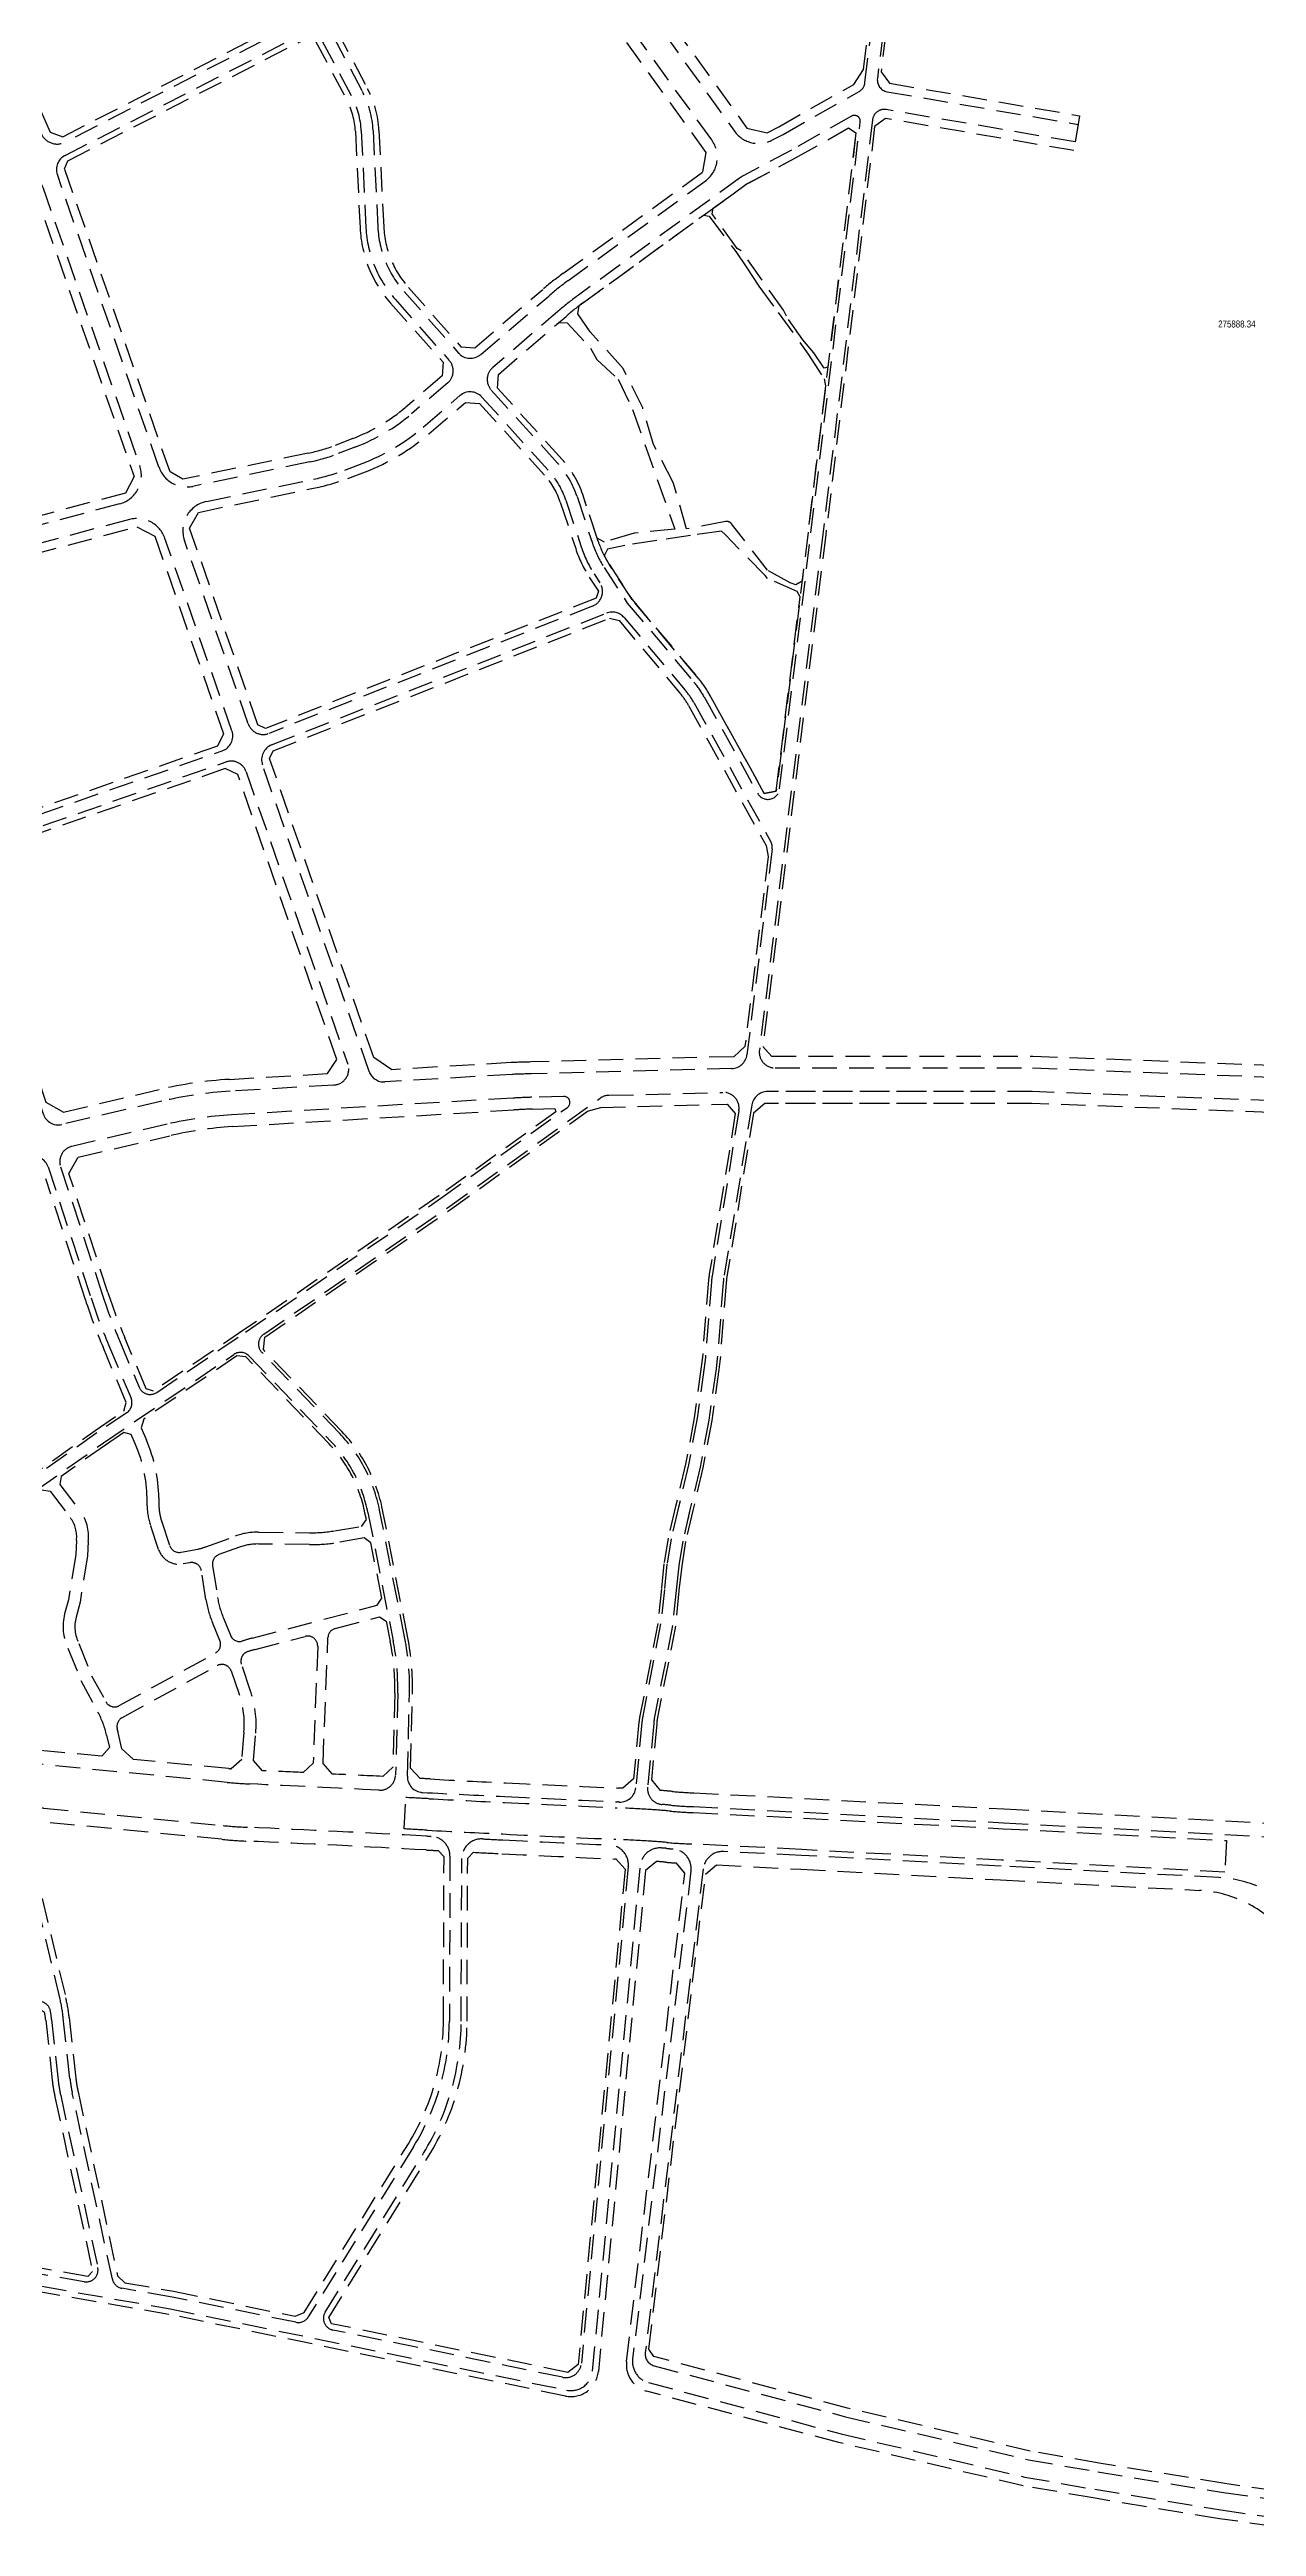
# Model space of a CAD drawing. Header units: metres. Extents: x 566631 to 571261, y 2062953 to 2068466.
# Drawn here: x 569232 to 569844, y 2064493 to 2065749 of the extents above; entities that cross this region are included whole.
import ezdxf

# ---------------------------------------------------------------- set-up
doc = ezdxf.new("R2010")
doc.units = ezdxf.units.M
doc.linetypes.add('HIDDEN', pattern=[0.375, 0.25, -0.125])
for name, color, linetype in [('dientich', 7, 'CONTINUOUS'), ('LogDg phu', 7, 'CONTINUOUS'), ('ViaHeSphu', 32, 'CONTINUOUS')]:
    doc.layers.add(name, color=color, linetype=linetype)
doc.styles.add('text', font='VHARIALN.TTF')

msp = doc.modelspace()

# ---------------------------------------------------------------- linework, layer by layer
at = {"layer": 'LogDg phu', "linetype": 'HIDDEN', "ltscale": 50}
for points in [[(569532.5, 2065773.1), (569579.4, 2065708, 0.37514), (569598.7, 2065703.6), (569604, 2065706.4), (569642.6, 2065728.2, 0.238854), (569645.6, 2065732.7), (569677.8, 2066001.1)], [(569683.7, 2066000.4), (569651.9, 2065734.7, 0.399567), (569656.8, 2065728.1), (569753.8, 2065711.5), (569752.3, 2065702.6), (569656.4, 2065719, 0.429013), (569649.4, 2065713.8), (569624.2, 2065503.7), (569592, 2065241.8, 0.4507), (569600, 2065232.9), (569730.6, 2065232.9), (569891.8, 2065226.7, 0.414257)], [(569192.1, 2065837.2), (569269.2, 2065877.4, 0.02985), (569279.9, 2065883.8, -0.418948), (569291.1, 2065881.6), (569339.3, 2065808.8), (569359.5, 2065773.2, -0.426665), (569356.1, 2065762.1), (569239.8, 2065702.5, -0.433649), (569227.5, 2065707), (569177.8, 2065821.9, -0.413873), (569182, 2065832.4, 0.018004), (569192.1, 2065837.2)], [(569375.7, 2065756.3), (569390.6, 2065728.2, -0.110412), (569396, 2065708.4), (569398.4, 2065659.4, 0.171019), (569411.7, 2065626.8), (569439.4, 2065595.5, 0.40948), (569450.6, 2065594.8), (569485.1, 2065624.4, -0.020282), (569494.9, 2065632.2), (569564.5, 2065682.7, 0.413256), (569567.8, 2065703.6), (569522.7, 2065766.1, 0.000278)], [(569239.7, 2065695.7), (569359.5, 2065757.1, -0.410011), (569370.2, 2065753.8), (569385.3, 2065725.4, -0.110412), (569390, 2065708.2), (569392.4, 2065659.1, 0.171019), (569407.2, 2065622.8), (569434.6, 2065591.8, -0.419091), (569433.9, 2065580.4), (569415.5, 2065564.7, -0.086546), (569387.3, 2065548), (569378.3, 2065544.5, -0.039553), (569363.9, 2065540.3), (569304.6, 2065527.9, -0.376849), (569287.3, 2065537.7), (569235.8, 2065686, -0.374116), (569239.7, 2065695.7)], [(569602.3, 2065374.4), (569618.2, 2065504.4), (569643.2, 2065712.7, 0.614396), (569638.8, 2065715.7), (569608.3, 2065698.5), (569583.8, 2065685.4, 0.034637), (569582, 2065684.3), (569500.2, 2065624.9, 0.020282), (569490.9, 2065617.6), (569456.7, 2065588.2, 0.422368), (569456, 2065576.7), (569489.7, 2065539.6, -0.105092), (569499.5, 2065522.7), (569507.3, 2065499.1, 0.064723), (569513.2, 2065486.8), (569525, 2065468.7), (569558.8, 2065428.6, -0.048773), (569564, 2065421.1), (569591.1, 2065372.2, 0.726693), (569602.3, 2065374.4)], [(569183.7, 2065669.7, 0.030176), (569217.3, 2065684.2, -0.453964), (569228.4, 2065679.7), (569277.6, 2065538.4, -0.436185), (569267.3, 2065519), (569145.3, 2065486.5, -0.376881), (569135.8, 2065491.2), (569081.4, 2065623.8, -0.426443), (569086.1, 2065634.3), (569183.7, 2065669.7)], [(569343.2, 2065402.6, -0.426082), (569332.7, 2065407.4), (569300.3, 2065500.5, -0.452592), (569311.4, 2065520.2), (569365.7, 2065531.5, 0.039553), (569381.6, 2065536.1), (569390.5, 2065539.5, 0.086546), (569421.4, 2065557.9), (569440, 2065573.9, -0.405979), (569451.2, 2065573.2), (569485.3, 2065535.6, -0.105092), (569493.8, 2065520.9), (569501.6, 2065497.2, 0.064723), (569508.2, 2065483.5), (569511.1, 2065479, -0.474623), (569507.4, 2065467.2), (569343.2, 2065402.6)], [(569191.6, 2065349.3), (569319.4, 2065393.7, 0.414189), (569324.4, 2065403.9), (569290.4, 2065501.5, 0.392578), (569272.4, 2065511.1), (569149.8, 2065478.4, 0.430506), (569144.2, 2065468.2), (569181.4, 2065354.3, 0.419852), (569191.6, 2065349.3)], [(569558.8, 2065418.2), (569597.8, 2065347.6, -0.158284), (569598.5, 2065344), (569585.7, 2065239.6, -0.371447), (569578, 2065232.6), (569476.2, 2065229.9, 0.004931), (569466.5, 2065229.6), (569402, 2065225.8, -0.335711), (569394, 2065231.1), (569339.9, 2065386.6, -0.402444), (569344.5, 2065396.7), (569514.4, 2065463.6, -0.321792), (569523.4, 2065461.3), (569554.2, 2065424.7, -0.048773), (569558.8, 2065418.2)], [(569321.4, 2065388.1, -0.414238), (569331.6, 2065383.1), (569383.2, 2065234.8, -0.49733), (569376.1, 2065224.2), (569323.5, 2065221.1, 0.042555), (569288.8, 2065216), (569238.1, 2065204.2, -0.389244), (569228.7, 2065209.5), (569188.2, 2065333.4, -0.408598), (569193.2, 2065343.5), (569321.4, 2065388.1)], [(569267.3, 2065094.7), (569277.3, 2065070.9, 0.472604), (569286.2, 2065068.3), (569331.3, 2065098.8), (569430.4, 2065166.8), (569494.6, 2065212.9, 0.73868), (569492.8, 2065218.4), (569476.5, 2065218, 0.004888), (569467.1, 2065217.6), (569324.2, 2065209.1, 0.042555), (569291.5, 2065204.4), (569243.2, 2065193.1, 0.439632), (569237.4, 2065182.8), (569258.6, 2065118.1, 0.021018), (569267.3, 2065094.7)], [(569243.2, 2065193.1, 0.439632), (569237.4, 2065182.8), (569258.6, 2065118.1, 0.021018), (569267.3, 2065094.7), (569277.3, 2065070.9, 0.472604), (569286.2, 2065068.3), (569331.3, 2065098.8), (569430.4, 2065166.8), (569494.6, 2065212.9, 0.73868), (569492.8, 2065218.4), (569476.5, 2065218, 0.004888), (569467.1, 2065217.6), (569324.2, 2065209.1, 0.042555), (569291.5, 2065204.4), (569243.2, 2065193.1)], [(569573.5, 2065220.5, -0.469945), (569581.6, 2065211.2), (569568, 2065127.2, 0.020226), (569567.7, 2065124.5), (569564.6, 2065086), (569564, 2065081), (569560.5, 2065055.2), (569556, 2065031.6), (569551, 2065010.1), (569547.2, 2064994), (569545.1, 2064981.2), (569543.8, 2064968.4), (569541.9, 2064950.9), (569532.9, 2064904.1, 0.024293), (569532.4, 2064900.9), (569529.3, 2064867.8, -0.400381), (569520.9, 2064860.5, 0.000168), (569520, 2064860.6, -0.000344), (569462.8, 2064863.3, -0.001769), (569421, 2064865.4, -0.405511), (569413.4, 2064873.6), (569414.5, 2064915.6, 0.054784), (569412.1, 2064943.5), (569399.3, 2065008.5, 0.143288), (569379.1, 2065047.4), (569339.5, 2065088.7, -0.462367), (569340.5, 2065097.8), (569433.8, 2065161.9), (569511.2, 2065217.5, -0.150298), (569515.7, 2065219), (569573.5, 2065220.5, -0.002569)], [(569695.5, 2065220.9), (569596.1, 2065220.9, 0.367743), (569588.2, 2065214.1), (569573.9, 2065126.2, 0.020226), (569573.7, 2065124.1), (569570.6, 2065085.5), (569570, 2065080.2), (569566.4, 2065054.2), (569561.9, 2065030.4), (569556.8, 2065008.7), (569553.1, 2064992.9), (569551.1, 2064980.4), (569549.8, 2064967.8), (569547.9, 2064950), (569538.7, 2064902.9, 0.024293), (569538.4, 2064900.3), (569535.3, 2064868, 0.418134), (569542.6, 2064859.3, -0.004434), (569547.2, 2064858.9, 0.020804), (569558.5, 2064858.2), (569614.5, 2064855.3), (569715.9, 2064850), (569851.3, 2064842.8, 0.411861)], [(569891.4, 2065214.7), (569730.4, 2065220.9), (569596.1, 2065220.9, 0.367743), (569588.2, 2065214.1), (569573.9, 2065126.2, 0.020226), (569573.7, 2065124.1), (569570.6, 2065085.5), (569570, 2065080.2), (569566.4, 2065054.2), (569561.9, 2065030.4), (569556.8, 2065008.7), (569555.7, 2065003.8)], [(569221.7, 2065188, -0.389244), (569231.1, 2065182.7), (569252.9, 2065116.2, 0.021018), (569261.8, 2065092.4), (569273.2, 2065065.3, -0.358139), (569271, 2065058), (569255.9, 2065047.8), (569204.1, 2065011.2, 0.230387), (569195.7, 2064995.9), (569190.4, 2064891.6, -0.427614), (569181.7, 2064884.1, 0.010447), (569163.7, 2064885.4), (569138.5, 2064886.8), (569134.5, 2064886.9, -0.420679), (569105.5, 2064918.5), (569109.1, 2064985.4), (569110.1, 2065003.6, 0.10577), (569091.8, 2065119.3, -0.374636), (569098.5, 2065137.8), (569142.3, 2065162, -0.068842), (569191.9, 2065181.1), (569221.7, 2065188)], [(569399, 2064866.5, 0.001621), (569333.4, 2064869.7, -0.012833), (569322, 2064870.5), (569203.6, 2064881.9, -0.400887), (569196.4, 2064890.3), (569201.5, 2064992.7, -0.230387), (569210, 2065008), (569259.3, 2065042.8), (569325.4, 2065087.6, -0.365637), (569333.1, 2065086.7), (569374.8, 2065043.2, -0.143288), (569393.4, 2065007.3), (569406.2, 2064942.3, -0.054784), (569408.5, 2064915.8), (569407.4, 2064874.3, -0.422052), (569399, 2064866.5)], [(569425.5, 2064843.1, -0.399511), (569435, 2064833.1), (569434.7, 2064749.4, -0.138597), (569416.5, 2064685.6), (569363.1, 2064599.3, -0.314719), (569356.8, 2064596.6), (569294.1, 2064609.4), (569268.5, 2064613.9, -0.305618), (569263.7, 2064618.5), (569243.4, 2064712.9, -0.025675), (569242.2, 2064720.2), (569238.8, 2064750.9, 0.031287), (569237.2, 2064760.5), (569220.8, 2064829.1, -0.028947), (569218.3, 2064842.9), (569217.9, 2064846.3, -0.478682), (569228.8, 2064857.4), (569319.9, 2064848.6, 0.012833), (569332.4, 2064847.7, -0.00225), (569423.3, 2064843.2, 0.000092), (569425.5, 2064843.1)], [(569117.1, 2064634.2), (569293, 2064603.5), (569494.2, 2064562.2, 0.446394), (569507.4, 2064571.9), (569531.6, 2064828.2, -0.412205), (569542.4, 2064837.2, -0.002808), (569545, 2064837, 0.005006), (569548.2, 2064836.7, -0.426096), (569557.3, 2064825.6), (569527.7, 2064577.9, 0.373498), (569535.8, 2064566), (569633.5, 2064540), (569726.7, 2064518.1), (569762.2, 2064511.9), (569826.1, 2064501.4), (569858.6, 2064496.8, -0.39105)], [(569451.5, 2064841.8, 0.000434), (569461.8, 2064841.3, 0.000326), (569516, 2064838.7, -0.428359), (569525.5, 2064827.8), (569501.7, 2064575.8, -0.446394), (569492.1, 2064568.7), (569375.6, 2064592.7, -0.521237), (569371.7, 2064601.7), (569421.6, 2064682.4, 0.138597), (569440.7, 2064749.4), (569441, 2064831.8, -0.427777), (569451.5, 2064841.8)]]:
    msp.add_lwpolyline(points, format="xyb", dxfattribs=at)
for points in [[(569411.7, 2064846.9), (569412.6, 2064862.8, -0.000292), (569424.3, 2064862.2, 0.001619), (569462.7, 2064860.3, 0.000344), (569519.8, 2064857.6, -0.002919), (569536.5, 2064856.7, -0.010206), (569546.9, 2064855.9, 0.020705), (569558.4, 2064855.2), (569614.4, 2064852.3), (569715.7, 2064847), (569829, 2064841), (569828.2, 2064825), (569714.9, 2064831), (569613.5, 2064836.4), (569557.8, 2064839.3, -0.020226), (569545.3, 2064840, 0.010206), (569535.6, 2064840.7, 0.002919), (569519.1, 2064841.6, -0.000344), (569461.9, 2064844.3, -0.001619), (569423.5, 2064846.2, 0.000292), (569411.7, 2064846.9, 0.000292)], [(569613.4, 2064833.4), (569573.9, 2064835.4, 0.394673), (569563.5, 2064826.6), (569534.1, 2064581.1, 0.373498), (569538.6, 2064574.6), (569635.7, 2064548.7), (569728.5, 2064526.9), (569763.7, 2064520.8), (569827.5, 2064510.3), (569857.9, 2064506, 0.437763), (569867, 2064513.5), (569881.9, 2064758.6, 0.41657), (569825.2, 2064822.2), (569714.7, 2064828)], [(569074.3, 2064640.1), (569004.6, 2064628, -0.509567), (568997.6, 2064634.7), (569010.6, 2064725.6, -0.401352), (569017.2, 2064730.8), (569051.6, 2064727.4, 0.079081), (569091.8, 2064729.8), (569225.1, 2064759.2, -0.429014), (569232.3, 2064754.4, -0.014461), (569232.9, 2064750.2), (569236.2, 2064719.5, 0.025675), (569237.5, 2064711.6), (569256.3, 2064624.4, -0.531842), (569249.4, 2064617.2), (569118.1, 2064640.1, 0.086294)]]:
    msp.add_lwpolyline(points, format="xyb", close=True, dxfattribs=at)
at = {"layer": 'ViaHeSphu', "linetype": 'HIDDEN', "ltscale": 50}
for points in [[(569685.2, 2066000.3), (569653.8, 2065738.2), (569658.1, 2065732.4), (569754.5, 2065715.9), (569751.5, 2065698.2), (569656, 2065714.5), (569650.5, 2065710.4), (569625.7, 2065503.5), (569593.8, 2065243.8), (569598.2, 2065238.9), (569730.7, 2065238.9), (569887.6, 2065232.9)], [(569537.3, 2065776.6), (569585.7, 2065709.6), (569596, 2065707.2), (569601.8, 2065710.3), (569639.9, 2065731.8), (569644.9, 2065739.3), (569657.7, 2065846.3)], [(569190.6, 2065352.1), (569184.3, 2065355.1), (569147.5, 2065468), (569150.7, 2065474), (569276.2, 2065507.4), (569285.3, 2065502.6), (569320.1, 2065402.4), (569317, 2065396.1), (569190.6, 2065352.1)], [(569202.7, 2065012), (569255, 2065049), (569269.5, 2065058.8), (569270.8, 2065063.2), (569259, 2065091.2)]]:
    msp.add_lwpolyline(points, dxfattribs=at)
for points in [[(569232.1, 2065707.5), (569238.5, 2065705.2), (569356.8, 2065765.8), (569357.9, 2065769.8), (569336.7, 2065807.2), (569289.3, 2065878.9), (569282.5, 2065880.2, -0.029989), (569271.3, 2065873.4), (569194.1, 2065833.2, -0.015638), (569185.2, 2065828.8), (569182.6, 2065822.3)], [(569626.8, 2065588.3), (569624.8, 2065587.8), (569619.7, 2065595.6), (569614, 2065602.3), (569605.7, 2065614.2), (569604.3, 2065617.3), (569582.8, 2065647.4), (569580.8, 2065648.6), (569569.9, 2065663.4), (569568.1, 2065666.2), (569568.6, 2065669), (569584.4, 2065680.5, -0.034637), (569586.2, 2065681.6), (569610.4, 2065694.5), (569637.3, 2065709.7), (569641, 2065707.2)], [(569321, 2065384.7), (569194.3, 2065340.7), (569191.1, 2065334.2), (569229.9, 2065215.6), (569238.9, 2065210.5), (569287.4, 2065221.9, -0.042555), (569323.1, 2065227.1), (569372.9, 2065230), (569377.6, 2065237.1), (569327.3, 2065381.7)], [(569262.3, 2064888.1), (569258.3, 2064883.7), (569200.8, 2064889.2), (569198, 2064892.5), (569203, 2064991.9, -0.230387), (569211.4, 2065007.2), (569227.9, 2065018.8), (569232.2, 2065018.2), (569242.4, 2065004.7, -0.19706), (569245.5, 2064993.2), (569245.1, 2064986.1), (569241.4, 2064963.1), (569239.5, 2064955.9, 0.178139), (569241.2, 2064938.6), (569247.8, 2064922.1), (569256.4, 2064906.1, -0.066635), (569260.8, 2064894.4)], [(569339.9, 2064876.4), (569335.3, 2064881.6), (569336.5, 2064895.5, 0.104296), (569333.7, 2064917.2), (569329.2, 2064930.4, -0.420565), (569332.4, 2064936.8, -0.013933), (569336.2, 2064937.9), (569361.6, 2064944.5, -0.503218), (569367.9, 2064939.5), (569365.6, 2064880.2), (569360.5, 2064875.5, 0.000507)], [(569375.4, 2064874.7), (569370.6, 2064880), (569373.1, 2064943.9, -0.330479), (569376.8, 2064948.5), (569399.2, 2064954.4), (569402.7, 2064952.2), (569404.7, 2064942, -0.054784), (569407, 2064915.8), (569406, 2064878.2), (569400.9, 2064873.5, 0.000629)], [(569332.1, 2064840.7, -0.012833), (569319.2, 2064841.6), (569223.3, 2064850.9), (569220.7, 2064848.2), (569221.3, 2064843.3, 0.028947), (569223.7, 2064829.8), (569240.1, 2064761.2, -0.031287), (569241.8, 2064751.2), (569245.2, 2064720.5, 0.025675), (569246.3, 2064713.5), (569266.4, 2064620.1), (569270, 2064616.7), (569294.7, 2064612.4), (569356.5, 2064599.7), (569361, 2064601.6), (569413.9, 2064687.2, 0.138597), (569431.7, 2064749.4), (569432, 2064832.8), (569429, 2064835.9, -0.000254), (569422.9, 2064836.2, 0.00225)], [(569461.4, 2064834.3, 0.000344), (569518.6, 2064831.6, -0.000123), (569519.3, 2064831.6), (569523.9, 2064826.4), (569500.1, 2064575.2), (569494.8, 2064571.2), (569374.9, 2064595.9), (569373.5, 2064599), (569424.1, 2064680.8, 0.138597), (569443.7, 2064749.3), (569444, 2064832.1), (569447, 2064835, 0.000608)], [(569714.3, 2064821), (569815.3, 2064815.7, -0.41657), (569872, 2064752.1), (569857.5, 2064513.6), (569854.3, 2064511.1), (569828.2, 2064514.8), (569764.4, 2064525.2), (569729.4, 2064531.3), (569636.8, 2064553.1), (569538.4, 2064579.3), (569535.9, 2064583), (569564.7, 2064823.9), (569570.3, 2064828.6), (569613, 2064826.4)], [(569073.8, 2064643), (569003, 2064630.7), (569000.4, 2064633.2), (569013.6, 2064725.1), (569017, 2064727.8), (569051.3, 2064724.4, 0.079081), (569092.4, 2064726.8), (569225.8, 2064756.3), (569229.3, 2064754, -0.015011), (569229.9, 2064749.9), (569233.2, 2064719.2, 0.025675), (569234.6, 2064711), (569253.7, 2064622.3), (569251.3, 2064619.9), (569118.6, 2064643, 0.086294)]]:
    msp.add_lwpolyline(points, format="xyb", close=True, dxfattribs=at)
for points in [[(569565, 2065697.3), (569517.9, 2065762.6, 0.000278)], [(569376.7, 2065548.7, -0.039553), (569363, 2065544.7), (569299.5, 2065531.5), (569293, 2065535.2), (569239.5, 2065688.9), (569241.2, 2065693.1), (569362.6, 2065755.3), (569366.7, 2065754.1), (569382.6, 2065724, -0.110412), (569387, 2065708), (569389.4, 2065659, 0.171019), (569404.9, 2065620.8), (569431.5, 2065590.9), (569431, 2065583.9), (569412.6, 2065568.1, -0.086546), (569385.7, 2065552.2), (569376.7, 2065548.7)], [(569377.4, 2065759.5), (569393.2, 2065729.6, -0.110412), (569399, 2065708.6), (569401.4, 2065659.5, 0.171019), (569413.9, 2065628.8), (569440.6, 2065598.7), (569447.7, 2065598.2), (569482.1, 2065627.8, -0.020282), (569492.3, 2065635.8), (569563.4, 2065687.5), (569565, 2065697.3)], [(569616.7, 2065504.6), (569600.6, 2065373.3), (569594.5, 2065372.1), (569566.6, 2065422.5, 0.048773), (569561.1, 2065430.5), (569527.4, 2065470.5), (569515.8, 2065488.4, -0.064723), (569510.2, 2065500.1), (569502.4, 2065523.7, 0.105092), (569491.9, 2065541.6), (569459.1, 2065577.7), (569459.6, 2065584.7), (569493.9, 2065614.1, -0.020282), (569502.8, 2065621.2), (569585.3, 2065681.1), (569610.4, 2065694.5), (569637.3, 2065709.7), (569641, 2065707.2), (569616.7, 2065504.6)], [(569219.7, 2065682.1), (569223.3, 2065680.6), (569274.7, 2065532.9), (569270.3, 2065524.5), (569144.5, 2065491), (569137.8, 2065494.3), (569084.1, 2065625.1), (569086.9, 2065631.4), (569184.7, 2065666.9, 0.031163), (569219.7, 2065682.1)], [(569613.7, 2065479.8), (569610.5, 2065477.9), (569607.6, 2065479), (569596.2, 2065485.4), (569577.9, 2065508.9, 0.279791), (569574.9, 2065510), (569555, 2065506.3), (569548.3, 2065529.9), (569538.3, 2065549.2), (569532.8, 2065567.7), (569522.9, 2065587.6), (569506.1, 2065606.3), (569499.9, 2065615.4), (569500.6, 2065619.6), (569563.6, 2065665.4), (569566.5, 2065665), (569580, 2065647), (569585.7, 2065638.8), (569591.7, 2065629.4), (569601.6, 2065616), (569616.8, 2065595), (569624.8, 2065582.5), (569625.6, 2065578.8), (569616.7, 2065504.6), (569613.7, 2065479.8)], [(569549.1, 2065506.2), (569528.5, 2065504.2), (569513.5, 2065499.6), (569509.7, 2065501.6), (569502.4, 2065523.7, 0.105092), (569491.9, 2065541.6), (569459.1, 2065577.7), (569459.6, 2065584.7), (569490.2, 2065611), (569494.5, 2065610.8), (569506.4, 2065598), (569509.6, 2065592.3), (569520.4, 2065582.2), (569527.7, 2065566.8), (569549.1, 2065506.2)], [(569383.2, 2065531.9), (569392.1, 2065535.3, 0.086546), (569424.3, 2065554.5), (569442.9, 2065570.4), (569450, 2065569.9), (569483, 2065533.6, -0.105092), (569491, 2065519.9), (569498.8, 2065496.3, 0.064723), (569505.7, 2065481.9), (569510.3, 2065474.8), (569509.2, 2065471.2), (569341.4, 2065405.1), (569337.6, 2065406.9), (569302.9, 2065506.7), (569307.4, 2065514.7), (569366.6, 2065527.1, 0.039553), (569383.2, 2065531.9)], [(569566.6, 2065422.5), (569594.5, 2065372.1), (569600.6, 2065373.3), (569612.7, 2065471.9), (569611.1, 2065474.6), (569596.2, 2065481.2), (569594.9, 2065482.7), (569574.6, 2065503.4), (569572.8, 2065505.1), (569557, 2065503), (569539.9, 2065500.4), (569523.7, 2065497.9), (569514.9, 2065496), (569513.3, 2065492.6, 0.024319), (569515.8, 2065488.4), (569527.4, 2065470.5), (569561.1, 2065430.5, -0.048773), (569566.6, 2065422.5)], [(569556.1, 2065416.7), (569595.4, 2065345.7), (569596.5, 2065340.1), (569584.7, 2065243.7), (569579.1, 2065238.6), (569476, 2065235.9, 0.004952), (569466.1, 2065235.6), (569405.6, 2065232), (569396.3, 2065238.2), (569343.5, 2065389.8), (569345.3, 2065393.8), (569516, 2065461), (569520.8, 2065459.8), (569551.9, 2065422.8, -0.048773), (569556.1, 2065416.7)], [(569270.1, 2065095.9, -0.021018), (569261.4, 2065119), (569241.7, 2065179.4), (569246.3, 2065187.6), (569292.9, 2065198.5, -0.042555), (569324.5, 2065203.1), (569467.4, 2065211.6, -0.004866), (569476.7, 2065212), (569488.2, 2065212.3), (569488.7, 2065210.6), (569429.5, 2065168.1), (569330.5, 2065100), (569284.6, 2065069), (569280.9, 2065070.1), (569270.1, 2065095.9, -0.021018), (569261.4, 2065119), (569241.7, 2065179.4), (569246.3, 2065187.6), (569292.9, 2065198.5, -0.042555), (569324.5, 2065203.1), (569467.4, 2065211.6, -0.004866), (569476.7, 2065212), (569488.2, 2065212.3), (569488.7, 2065210.6), (569429.5, 2065168.1), (569330.5, 2065100), (569284.6, 2065069), (569280.9, 2065070.1), (569270.1, 2065095.9)], [(569575.6, 2065214.5), (569579.8, 2065209.7), (569566.6, 2065128.2, 0.020375), (569566.2, 2065125.4), (569563.1, 2065086.2), (569562.5, 2065081.2), (569559, 2065055.4), (569554.5, 2065031.9), (569549.5, 2065010.4), (569545.7, 2064994.3), (569543.6, 2064981.4), (569542.3, 2064968.6), (569540.5, 2064951.1), (569531.4, 2064904.3, 0.024293), (569530.9, 2064901), (569528.2, 2064872.2), (569522.7, 2064867.5, 0.00042), (569520.3, 2064867.6, -0.000344), (569463.2, 2064870.2, -0.001619), (569424.9, 2064872.2, 0.000123), (569419.9, 2064872.5), (569415, 2064877.7), (569416, 2064915.6, 0.054784), (569413.6, 2064943.8), (569400.8, 2065008.8, 0.143288), (569380.2, 2065048.4), (569340.4, 2065090), (569341.1, 2065096.4), (569434.7, 2065160.7), (569504.8, 2065211), (569511.5, 2065212.9), (569575.6, 2065214.5, -0.002569)], [(569695.5, 2065214.9), (569594.8, 2065214.9), (569589, 2065209.9), (569575.4, 2065126, 0.020226), (569575.2, 2065123.9), (569572.1, 2065085.3), (569571.4, 2065080), (569567.9, 2065054), (569563.3, 2065030.1), (569558.3, 2065008.4), (569554.6, 2064992.6), (569552.6, 2064980.2), (569551.2, 2064967.7), (569549.4, 2064949.8), (569540.2, 2064902.6, 0.024293), (569539.9, 2064900.2), (569537.2, 2064871.7), (569541.7, 2064866.4, -0.005867), (569547.9, 2064865.9, 0.021048), (569558.7, 2064865.2), (569614.9, 2064862.3), (569716.2, 2064857), (569862.9, 2064849.2)], [(569888.7, 2065208.8), (569730.3, 2065214.9), (569594.8, 2065214.9), (569589, 2065209.9), (569575.4, 2065126, 0.020226), (569575.2, 2065123.9), (569572.1, 2065085.3), (569571.4, 2065080), (569567.9, 2065054), (569563.3, 2065030.1), (569558.3, 2065008.4), (569557.1, 2065003.4)], [(569259, 2065091.2, -0.021018), (569250, 2065115.3), (569230, 2065176.6)], [(569373.7, 2065042.2), (569331.5, 2065086.3), (569326.9, 2065086.8), (569279.7, 2065054.8), (569278.4, 2065050.3), (569281, 2065044.1, -0.096976), (569287.3, 2065014.8), (569287.3, 2065010.9, 0.077407), (569288.8, 2065002.7), (569292.9, 2064990.5, 0.374513), (569298.6, 2064987.2), (569307, 2064988.8, 0.040744), (569311.2, 2064990), (569326.1, 2064995.4, -0.091293), (569337.9, 2064997.4), (569363.7, 2064997.1, 0.044343), (569376.5, 2064998.1), (569390.2, 2065000.3), (569392.6, 2065003.8), (569391.9, 2065007, 0.143288), (569373.7, 2065042.2)], [(569292.9, 2064990.5, 0.374513), (569298.6, 2064987.2), (569307, 2064988.8, 0.040744), (569311.2, 2064990), (569326.1, 2064995.4, -0.091293), (569337.9, 2064997.4), (569363.7, 2064997.1, 0.044343), (569376.5, 2064998.1), (569390.2, 2065000.3), (569392.6, 2065003.8), (569391.9, 2065007, 0.143288), (569373.7, 2065042.2), (569331.5, 2065086.3), (569326.9, 2065086.8), (569279.7, 2065054.8), (569278.4, 2065050.3), (569281, 2065044.1, -0.096976), (569287.3, 2065014.8), (569287.3, 2065010.9, 0.077407), (569288.8, 2065002.7), (569292.9, 2064990.5)], [(569287.2, 2064988.6), (569283.1, 2065000.8, -0.077407), (569281.3, 2065010.8), (569281.3, 2065014.7, 0.096976), (569275.5, 2065041.8), (569273.3, 2065046.9), (569269.6, 2065048), (569260.2, 2065041.6), (569237.7, 2065025.7), (569237.1, 2065021.6), (569247.2, 2065008.3, -0.194413), (569251.5, 2064992.7), (569251.1, 2064985.4), (569247.3, 2064961.9), (569245.3, 2064954.3, 0.18075), (569246.7, 2064941), (569253.2, 2064924.6), (569260.4, 2064911.4, 0.415745), (569267.2, 2064909.4), (569316, 2064936.1, 0.382119), (569318.3, 2064942.4), (569314.5, 2064951.5, -0.057986), (569311.2, 2064963.3), (569308.9, 2064977.8, 0.423032), (569303, 2064981.9), (569299.7, 2064981.3, -0.374513), (569287.2, 2064988.6)], [(569323.6, 2064945.1, 0.394227), (569329.8, 2064942.2, -0.01631), (569334.7, 2064943.7), (569398.1, 2064960.3), (569400.4, 2064964), (569394.9, 2064992), (569391.4, 2064994.5), (569377.4, 2064992.1, -0.044343), (569363.7, 2064991.1), (569337.8, 2064991.4, 0.091293), (569328.2, 2064989.8), (569317.8, 2064986, 0.358779), (569314.5, 2064980.5), (569317.1, 2064964.2, 0.057986), (569320.1, 2064953.8), (569323.6, 2064945.1)], [(569329.4, 2064882.1), (569324, 2064877.4, -0.001483), (569322.7, 2064877.5), (569274.4, 2064882.1), (569268.6, 2064887.5), (569268.4, 2064888.2), (569266.7, 2064895.8, 0.00893), (569266.2, 2064897.6, -0.34676), (569268.6, 2064903.3), (569316.9, 2064929.7, -0.464136), (569324, 2064927), (569328.1, 2064915.3, -0.104296), (569330.5, 2064896), (569329.3, 2064881.9)], [(569853.3, 2064493), (569825.4, 2064497), (569761.4, 2064507.5), (569725.8, 2064513.7), (569632.4, 2064535.6), (569534.9, 2064561.6, -0.373498), (569524.6, 2064576.8), (569554.2, 2064824.4), (569549.8, 2064829.6, -0.008248), (569544.3, 2064830, 0.004977), (569539.8, 2064830.4), (569534.3, 2064825.8), (569510.3, 2064571.6, -0.446394), (569493.6, 2064559.2), (569292.4, 2064600.6), (569116.6, 2064631.2, 0.086294)]]:
    msp.add_lwpolyline(points, format="xyb", dxfattribs=at)

# ---------------------------------------------------------------- texts
at = {"layer": 'dientich', "style": 'text'}
msp.add_text('275888.34', height=3.5, dxfattribs=at).set_placement((569824.8, 2065608.5))

doc.saveas('drawing.dxf')
